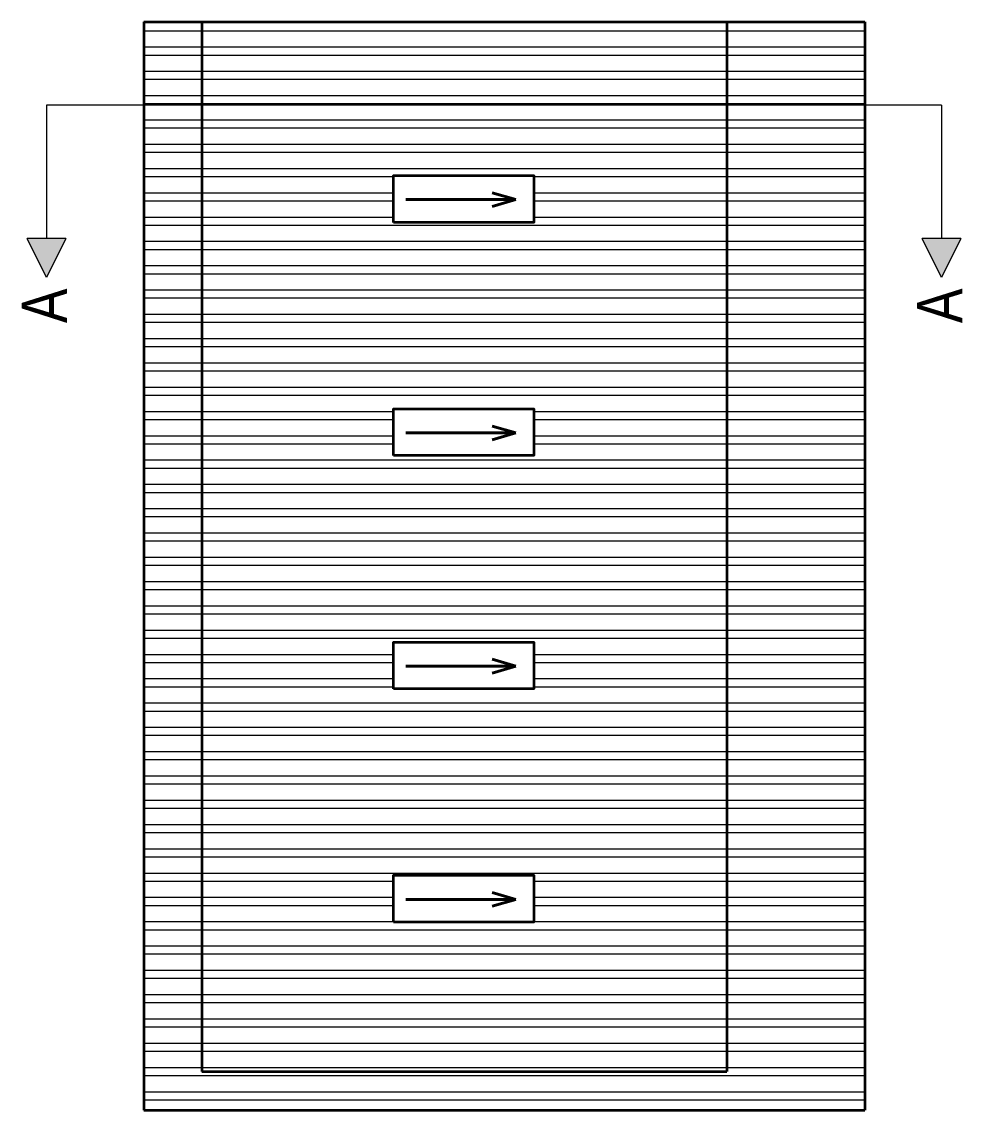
# Model space of a CAD drawing. Header units: inches. Extents: x 352533 to 378079, y -36324 to -23949.
# Drawn here: x 361818.8 to 362109.1, y -30432.3 to -30096.3 of the extents above; entities that cross this region are included whole.
import ezdxf

# ---------------------------------------------------------------- set-up
doc = ezdxf.new("R2010")
doc.units = ezdxf.units.IN
doc.header["$LTSCALE"] = 2
doc.header["$MEASUREMENT"] = 0
doc.layers.get('0').update_dxf_attribs({"linetype": 'CONTINUOUS'})
for name, color, linetype, lineweight in [('DIM_LINE', 173, 'CONTINUOUS', 20), ('door', 20, 'CONTINUOUS', 35), ('WALL - A', 1, 'CONTINUOUS', 40)]:
    doc.layers.add(name, color=color, linetype=linetype, lineweight=lineweight)
doc.styles.get("Standard").update_dxf_attribs({"font": 'ARIALN.TTF'})
pattern_1 = [(360, (722469.325, -60516.549), (1e-15, 7.5), []), (360, (722471.825, -60519.049), (1e-15, 7.5), [])]

msp = doc.modelspace()

# ---------------------------------------------------------------- hatches: boundary and pattern name
at = {"linetype": 'ByBlock', "lineweight": 5}
for points in [[(361826.42, -30175.19), (361832.42, -30163.19), (361820.42, -30163.19)], [(362102.68, -30175.19), (362108.68, -30163.19), (362096.68, -30163.19)]]:
    msp.add_hatch(color=7, dxfattribs=at).paths.add_polyline_path(points)
at = {"layer": 'DIM_LINE'}
h = msp.add_hatch(dxfattribs=at)
h.set_pattern_fill('ANSI32', color=256, scale=20, angle=315)
h.set_pattern_definition(pattern_1)
h.paths.add_polyline_path([(362036.42, -30420.27), (361874.42, -30420.27), (361874.42, -30096.27), (361856.42, -30096.27), (361856.42, -30432.27), (362079.04, -30432.27), (362079.04, -30096.27), (362036.42, -30096.27)])
h = msp.add_hatch(dxfattribs=at)
h.set_pattern_fill('ANSI32', color=256, scale=20, angle=315)
h.set_pattern_definition(pattern_1)
h.paths.add_polyline_path([(362036.42, -30096.27), (361874.42, -30096.27), (361874.42, -30420.27), (362036.42, -30420.27)])
h.paths.add_polyline_path([(361976.88, -30230.21), (361933.56, -30230.21), (361933.56, -30215.76), (361976.88, -30215.76)], flags=16)
h.paths.add_polyline_path([(361976.88, -30287.76), (361976.88, -30302.21), (361933.56, -30302.21), (361933.56, -30287.76)], flags=16)
h.paths.add_polyline_path([(361976.88, -30158.21), (361933.56, -30158.21), (361933.56, -30143.76), (361976.88, -30143.76)], flags=16)
h.paths.add_polyline_path([(361976.88, -30359.76), (361976.88, -30374.21), (361933.56, -30374.21), (361933.56, -30359.76)], flags=16)

# ---------------------------------------------------------------- linework, layer by layer
at = {"color": 7, "linetype": 'ByBlock', "lineweight": 5}
for p, q in [((362102.68, -30122.02), (361826.42, -30122.02)), ((361826.42, -30122.02), (361826.42, -30163.19)), ((362102.68, -30122.02), (362102.68, -30163.19)), ((361832.42, -30163.19), (361820.42, -30163.19)), ((361826.42, -30175.19), (361820.42, -30163.19)), ((361832.42, -30163.19), (361826.42, -30175.19)), ((362108.68, -30163.19), (362096.68, -30163.19)), ((362102.68, -30175.19), (362096.68, -30163.19)), ((362108.68, -30163.19), (362102.68, -30175.19))]:
    msp.add_line(p, q, dxfattribs=at)
at = {"layer": 'DIM_LINE'}
for points in [[(361976.88, -30158.21), (361976.88, -30143.76), (361933.56, -30143.76), (361933.56, -30158.21)], [(361976.88, -30230.21), (361976.88, -30215.76), (361933.56, -30215.76), (361933.56, -30230.21)], [(361976.88, -30302.21), (361976.88, -30287.76), (361933.56, -30287.76), (361933.56, -30302.21)], [(361976.88, -30374.21), (361976.88, -30359.76), (361933.56, -30359.76), (361933.56, -30374.21)]]:
    msp.add_lwpolyline(points, close=True, dxfattribs=at)
at = {"layer": 'door', "ltscale": 0.5}
for p, q in [((361856.42, -30096.27), (362079.04, -30096.27)), ((361856.42, -30096.27), (361856.42, -30432.27)), ((361874.42, -30096.27), (361874.42, -30420.27)), ((362036.42, -30096.27), (362036.42, -30420.27)), ((362079.04, -30096.27), (362079.04, -30432.27)), ((361874.42, -30420.27), (362036.42, -30420.27)), ((361856.42, -30432.27), (362079.04, -30432.27))]:
    msp.add_line(p, q, dxfattribs=at)
for points in [[(361933.56, -30158.21), (361933.56, -30143.76), (361976.88, -30143.76), (361976.88, -30158.21)], [(361933.56, -30230.21), (361933.56, -30215.76), (361976.88, -30215.76), (361976.88, -30230.21)], [(361933.56, -30302.21), (361933.56, -30287.76), (361976.88, -30287.76), (361976.88, -30302.21)], [(361933.56, -30374.21), (361933.56, -30359.76), (361976.88, -30359.76), (361976.88, -30374.21)]]:
    msp.add_lwpolyline(points, close=True, dxfattribs=at)
at = {"layer": 'WALL - A'}
for p, q in [((361971.3, -30151.18), (361964, -30149.06)), ((361937.32, -30151.18), (361971.3, -30151.18)), ((361971.3, -30151.18), (361964, -30153.31)), ((361937.32, -30223.18), (361971.3, -30223.18)), ((361971.3, -30223.18), (361964, -30221.06)), ((361971.3, -30223.18), (361964, -30225.31)), ((361971.3, -30295.18), (361964, -30293.06)), ((361937.32, -30295.18), (361971.3, -30295.18)), ((361971.3, -30295.18), (361964, -30297.31)), ((361937.32, -30367.18), (361971.3, -30367.18)), ((361971.3, -30367.18), (361964, -30365.06)), ((361971.3, -30367.18), (361964, -30369.31))]:
    msp.add_line(p, q, dxfattribs=at)

# ---------------------------------------------------------------- texts
at = {"color": 7, "linetype": 'ByBlock', "lineweight": 5, "char_height": 14, "width": 26.5803, "attachment_point": 1, "rotation": 90}
for insert in [(361818.8, -30189.3), (362095.06, -30189.3)]:
    msp.add_mtext('A', dxfattribs=dict(at, insert=insert))

doc.saveas('drawing.dxf')
